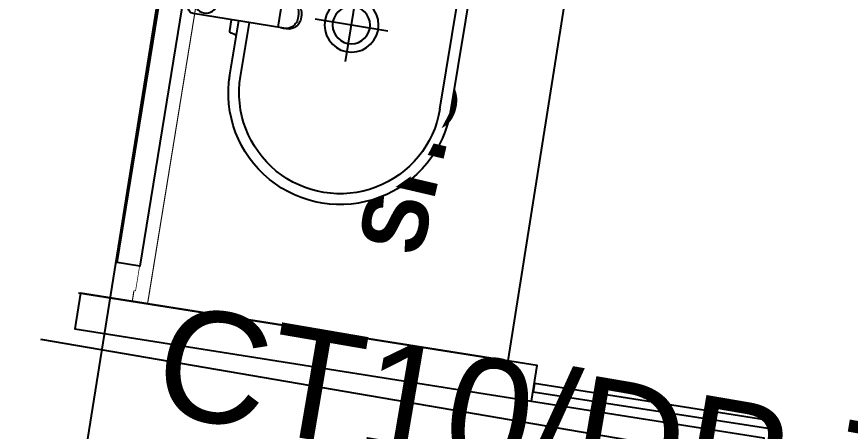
# Model space of a CAD drawing. Extents: x -678889171 to 586587, y -792238163 to 335485.
# Drawn here: x 37834 to 38989, y 43682 to 44257 of the extents above; entities that cross this region are included whole.
import ezdxf
from ezdxf import colors
from ezdxf.entities.mleader import LeaderData, LeaderLine
from ezdxf.math import Vec2, Vec3

# ---------------------------------------------------------------- set-up
doc = ezdxf.new("R2010")
doc.units = 0
doc.header["$MEASUREMENT"] = 0
doc.set_wipeout_variables(frame=1)
doc.layers.get('0').update_dxf_attribs({"color": 8})
for name, color, linetype in [('E-TEXT', 3, 'Continuous'), ('XR-A-9TH-FLOOR$0$A-WALL', 252, 'Continuous'), ('XR-Typ29 7th to11Th$0$I-GLAZ-FULL', 252, 'Continuous'), ('XR-Typ29 7th to11Th$0$I-WALL', 252, 'Continuous'), ('XR-Typ29 7th to11Th$0$I-WC', 252, 'Continuous'), ('XR-Typ29 7th to11Th$0$I-WIPEOUT', 252, 'Continuous'), ('XR-Typ29 7th to11Th$0$XR-A-TYP-4-7-8-9-10$0$A-ANNO-NOTE', 252, 'Continuous'), ('XR-Typ29 7th to11Th$0$XR-A-TYP-7-8-9-10$0$A-WALL', 252, 'Continuous')]:
    doc.layers.add(name, color=color, linetype=linetype)
doc.styles.get("Standard").update_dxf_attribs({"font": 'arial.ttf'})
doc.styles.add('XR-Typ29 7th to11Th$0$XR-A-TYP-4-7-8-9-10$0$TYPICAL TYPES$0$XREF_1BR$0$KZT', font='')
doc.styles.get('XR-Typ29 7th to11Th$0$XR-A-TYP-4-7-8-9-10$0$TYPICAL TYPES$0$XREF_1BR$0$KZT').set_extended_font_data('AvantGarde LT Medium', bold=True)

# ---------------------------------------------------------------- blocks, each defined once
blk = doc.blocks.new('*U1231')
for points in [[(-29.99999999994179, 1037.168577233522), (-31.99999999994179, 1037.168577233522), (-31.99999999994179, 1050.168577233522), (-49.99999999994179, 1050.168577233522), (-49.99999999994179, 1052.168577233522), (-29.99999999994179, 1052.168577233522)], [(-43.99999999994179, 202.0000000000002), (-49.99999999994179, 202.0000000000002), (-49.99999999994179, 1050.168577233522), (-43.99999999994179, 1050.168577233522)], [(-31.99999999994179, 202.0000000000002), (-31.99999999994226, 1050.168577233523), (-43.99999999994203, 1050.168577233522), (-43.99999999994156, 202.0000000000001)], [(-29.99999999994179, 215.0000000000002), (-31.99999999994179, 215.0000000000002), (-31.99999999994179, 202.0000000000002), (-49.99999999994179, 202.0000000000002), (-49.99999999994179, 200.0000000000002), (-29.99999999994179, 200.0000000000002)]]:
    blk.add_lwpolyline(points, close=True)
blk.add_wipeout([(5.820766091346741e-11, 250.00000000000003), (-31.99999999994185, 250.00000000000003), (-31.99999999994185, 215.0000000000002), (-29.99999999994185, 215.0000000000002), (-29.99999999994185, 200.0000000000002), (-49.99999999994179, 200.0000000000002), (-49.99999999994179, 1052.1685772335222), (-29.99999999994185, 1052.1685772335222), (-29.99999999994185, 1037.1685772335222), (-31.99999999994185, 1037.1685772335222), (-31.99999999994219, 1002.1685772335227), (5.820766091346741e-11, 1002.1685772335227)]).dxf.layer = 'XR-Typ29 7th to11Th$0$I-WIPEOUT'
blk.add_lwpolyline([(5.820766091346741e-11, 250), (-31.99999999994225, 250), (-31.99999999994225, 1002.168577233523), (5.820766091346741e-11, 1002.168577233523)], close=True)
blk = doc.blocks.new('XR-Typ29 7th to11Th$0$A$C1e9f3e9b')
blk.add_circle((0, 0), 16.15)
blk.add_wipeout([(358.40149968437896, 96.71163727320936), (359.6922753782866, -93.29138933712267), (340.8991965120404, -178.16202594361306), (295.88074464021526, -223.97787988679852), (219.7586295214869, -250.97650723719218), (151.82169146322488, -246.06766718682317), (102.71064906473657, -216.61461677980304), (71.60699380355524, -181.43458665084603), (49.69496265105042, -94.58216503101931), (48.404186957141945, 95.42086157929384), (66.69588676870444, 174.45642714329335), (103.52916956578522, 216.99972037924556), (175.55869415785037, 249.72533149349886), (242.67711570792383, 248.0890501294017), (282.78446453775905, 229.27182353660976), (329.43995341882146, 184.27410926499226)]).dxf.layer = 'XR-Typ29 7th to11Th$0$I-WIPEOUT'
for p, q in [((63.40405692781496, 95.48331846770975), (63.96904194040962, 19.5765235237086)), ((343.4016297137059, 96.64918038478731), (344.6924054076144, -93.3538462255259)), ((203.8359816920211, 51.82421598847395), (204.2604806434074, -50.12497224489925)), ((48.87561210300464, 41.98373925388842), (48.96917196973664, 19.51406663529451)), ((103.9495024207936, -18.87733947372362), (103.7886967520908, 19.74232574347116)), ((255.4815013082816, 1.063781195860429), (153.0736370510203, 0.6373723961023643)), ((49.12997763844032, -19.10559858190027), (49.22353750518778, -41.57527120420673)), ((64.1298476091124, -19.04314169348618), (64.69483262172344, -94.51970814260528))]:
    blk.add_line(p, q)
for points in [[(39.13006432465863, -19.14723650751148), (39.19531928088691, -34.81910046381927, 0.3639702342662064), (41.68665486347709, -37.76317583937089), (46.73220192259032, -38.63119582865511, -0.363970234266188), (49.22353750518778, -41.57527120420673), (49.69496265105045, -94.58216503101937, 1), (359.6922753782865, -93.29138933711181), (358.4014996843789, 96.71163727320322, 1), (48.40418695714197, 95.42086157929384), (48.87561210300464, 41.98373925388842, -0.3639702342662106), (46.40887973158351, 39.01901933291447), (41.37073607115599, 38.10901258324157, 0.3639702342662116), (38.90400369974213, 35.1442926622658), (38.96925865595495, 19.4724287096833)], [(108.2844648499204, -18.85928943293948, 0.4653240451807398), (129.4666190125909, -2.520949706122337), (129.4411366021204, 3.598997241280813, 0.4653240451807394), (108.1236591812176, 19.7603757842553)]]:
    blk.add_lwpolyline(points, format="xyb")
blk.add_lwpolyline([(-14.79446821990587, -19.37176902136343), (112.3644294794058, -18.84230115930222, 0.4653240451988988), (133.5465836357462, -2.50396143251055), (133.5211012252757, 3.6159855148926, 0.4653240451988988), (112.203623810703, 19.77736405789437), (-14.95527388860864, 19.24789619583316, 0.4142135623730951), (-22.99658126456234, 11.13934357002654), (-22.90302084571886, -11.33046164541702, 0.4142135623730951)], format="xyb", close=True)
for centre, radius in [((204.2775691796505, 0.8505767959813966), 37.49999999999999), ((204.0482311677142, 0.8496218717955344), 26)]:
    blk.add_circle(centre, radius)
for centre, start, end in [((203.4028433207604, 96.06624942624853), 0.2385684298424067, 180.2385684298424), ((204.6936190146689, -93.9367771840665), 180.2385684298424, 0.2385684298424067)]:
    blk.add_arc(centre, 140, start, end)
blk = doc.blocks.new('XR-Typ29 7th to11Th')
at = {"layer": 'XR-Typ29 7th to11Th$0$I-GLAZ-FULL', "extrusion": (-1.482699041891385e-08, 2.330154482099525e-09, 1), "elevation": -0.0005514138125865866}
blk.add_lwpolyline([(41351.7889547843, 30226.32303879683), (41349.98388010781, 30214.45957785947), (41687.24018011624, 30162.18784807787), (41688.95119176117, 30173.00599680741)], close=True, dxfattribs=at)
at = {"layer": 'XR-Typ29 7th to11Th$0$I-WALL', "extrusion": (-1.482699041891385e-08, 2.330154482099525e-09, 1), "elevation": -0.0005514138125865867}
blk.add_lwpolyline([(41347.8822677432, 30201.63016945437), (41669.73076478718, 30150.71015140548), (41534.11612794788, 29293.53514015624)], dxfattribs=at)
at = {"layer": 'XR-Typ29 7th to11Th$0$XR-A-TYP-7-8-9-10$0$A-WALL'}
blk.add_lwpolyline([(41622.28772780263, 29074.46709727038), (40586.65373341506, 29238.02560217006), (40897.6714063348, 31183.12510535267)], dxfattribs=at)
at = {"layer": 'XR-Typ29 7th to11Th$0$XR-A-TYP-4-7-8-9-10$0$A-ANNO-NOTE', "insert": (41180.11551905324, 30536.97678487586), "char_height": 90.00000000000001, "attachment_point": 5, "rotation": 76.88346179860831, "style": 'XR-Typ29 7th to11Th$0$XR-A-TYP-4-7-8-9-10$0$TYPICAL TYPES$0$XREF_1BR$0$KZT'}
blk.add_mtext_dynamic_manual_height_columns('SHO', width=201.1216216216218, gutter_width=905.8973797663646, heights=[0], dxfattribs=at)
at = {"layer": 'XR-Typ29 7th to11Th$0$I-WC', "extrusion": (-1.482699041891382e-08, 2.330154482099513e-09, 1), "rotation": 170.772513258458}
blk.add_blockref('*U1231', (40933.97862364688, 31383.00442063754, -0.0005330428576103823), dxfattribs=at)
at = {"layer": 'XR-Typ29 7th to11Th$0$I-WALL', "extrusion": (-1.494044679335416e-08, 2.347530222673709e-09, 1), "elevation": -0.0005555802460720401}
blk.add_lwpolyline([(40722.41065017926, 30351.19366299105), (40714.59727609707, 30301.80792430618), (41347.8822677432, 30201.63016945437), (41355.69564182539, 30251.01590813929)], close=True, dxfattribs=at)
at = {"layer": 'XR-Typ29 7th to11Th$0$I-WC', "extrusion": (-1.482699041891385e-08, 2.330154482099527e-09, 1), "xscale": -1.00000000000001, "rotation": 171.0110816883245}
blk.add_blockref('XR-Typ29 7th to11Th$0$A$C1e9f3e9b', (40896.5677938143, 30755.88337694082, -0.0005331879675199684), dxfattribs=at)
at = {"layer": 'XR-Typ29 7th to11Th$0$I-WC', "extrusion": (-1.482699041891385e-08, 2.330154482099525e-09, 1), "elevation": -0.0005330772461125353}
blk.add_lwpolyline([(40719.64972253604, 30351.63010141316), (41315.37459845424, 30257.39465741974), (41448.51905730712, 31099.0892774912)], dxfattribs=at)

msp = doc.modelspace()

# ---------------------------------------------------------------- block references
at = {"layer": 'XR-A-9TH-FLOOR$0$A-WALL'}
msp.add_blockref('XR-Typ29 7th to11Th', (-2800.434649049275, 13522.11598560929), dxfattribs=at)

# ---------------------------------------------------------------- next in the draw order: leaders
at = {"layer": 'E-TEXT', "color": 30}
ml = msp.add_multileader_mtext('Standard', dxfattribs=at)
ml.set_content('\\C30;CT9/DP-T-8 {\\A1;3(1x3)mm\\H0.7x;\\S2^ ;\\H1.42857x; \\P∅ 25 mm PVC CONDUIT}', color=3)
ml.set_leader_properties(color=30)
ml.build(insert=Vec2(0, 0))
ml.multileader.update_dxf_attribs({"text_right_attachment_type": 6, "dogleg_length": 0.2763936738358556, "arrow_head_size": 153.5520410199195, "scale": 2})
ctx = ml.context
ctx.base_point, ctx.scale, ctx.char_height, ctx.arrow_head_size, ctx.landing_gap_size, ctx.plane_origin, ctx.plane_x_axis, ctx.plane_y_axis = Vec3(34735.10497433638, 45689.67720766802, -2.227357265668847e-06), 2, 153.5520410199195, 153.5520410199195, 3.071040820398391, Vec3(32770.30616561821, 55913.991632997, 3.185307356887032e-05), Vec3(0.9857841249838915, -0.1680168412086825, 3.477911888746864e-09), Vec3(0.1680168412086825, 0.9857841249838915, 4.799668914001087e-09)
ctx.right_attachment = 6
notes = []
notes.append((ctx, [(0, (1, 1, 0), (34734.56004534455, 45689.77008525204, -2.229279811357263e-06), (0.9857841249838915, -0.1680168412086825, 3.477911888746863e-09), 0.5527873476717117, [(1, [(34592.81951704583, 44840.80307873286, -6.350278429078852e-06)], 0, [])])]))
ctx.mtext.insert, ctx.mtext.text_direction, ctx.mtext.rotation, ctx.mtext.width, ctx.mtext.defined_height, ctx.mtext.flow_direction, ctx.mtext.extrusion = Vec3(34751.55117585081, 45767.89176910297, -1.83334652197318e-06), Vec3(0.9857841249838915, -0.1680168412086825, 3.477911888746863e-09), 6.114367742113312, 3689.840183907986, 503.608197250026, 5, Vec3(-4.234895537797359e-09, -4.147089651051517e-09, 1)
ml = msp.add_multileader_mtext('Standard', dxfattribs=at)
ml.set_content('\\C30;CT{\\fArial|b0|i0|c178|p34;10}/DP-T-8 {\\A1;3(1x3)mm\\H0.7x;\\S2^ ;\\H1.42857x; \\P∅ 25 mm PVC CONDUIT}', color=3)
ml.set_leader_properties(color=30)
ml.build(insert=Vec2(0, 0))
ml.multileader.update_dxf_attribs({"text_right_attachment_type": 6, "dogleg_length": 0.2763936738358556, "arrow_head_size": 153.5520410199195, "scale": 2})
ctx = ml.context
ctx.base_point, ctx.scale, ctx.char_height, ctx.arrow_head_size, ctx.landing_gap_size, ctx.plane_origin, ctx.plane_x_axis, ctx.plane_y_axis = Vec3(38045.1909914733, 43884.69121201229, -7.890672713393168e-06), 2, 153.5520410199195, 153.5520410199195, 3.071040820398391, Vec3(38398.29582721964, 53518.91116622396, 3.352861208968001e-05), Vec3(0.9856555294567461, -0.1687695981252006, 3.477911888746864e-09), Vec3(0.1687695981252006, 0.9856555294567461, 4.799668914001103e-09)
ctx.right_attachment = 6
notes.append((ctx, [(1, (1, 1, 0), (40406.10088871515, 43374.52685314701), (-0.9856555294567461, 0.1687695981252006, -3.477911888746864e-09), 0.5527873476717114, [(1, [(40621.62528658341, 43056.47969377136, -4.035742470803401e-07)], 0, [])])]))
ctx.mtext.insert, ctx.mtext.text_direction, ctx.mtext.rotation, ctx.mtext.width, ctx.mtext.defined_height, ctx.mtext.flow_direction, ctx.mtext.extrusion = Vec3(38061.69691768315, 43962.89319130099, -7.4966619696975e-06), Vec3(0.9856555294567461, -0.1687695981252006, 3.477911888746863e-09), 6.113604080006546, 2795.482847265886, 658.284121162635, 5, Vec3(-4.238061277856671e-09, -4.143854412868104e-09, 1)
for ctx, leaders in notes:
    for number, flags, end, landing, length, lines in leaders:
        leader = LeaderData()
        leader.index, (leader.has_last_leader_line, leader.has_dogleg_vector, leader.attachment_direction) = number, flags
        leader.last_leader_point, leader.dogleg_vector, leader.dogleg_length = Vec3(end), Vec3(landing), length
        for number, points, colour, breaks in lines:
            line = LeaderLine()
            line.index, line.vertices, line.color, line.breaks = number, Vec3.list(points), colors.encode_raw_color(colour), breaks
            leader.lines.append(line)
        ctx.leaders.append(leader)

doc.saveas('drawing.dxf')
